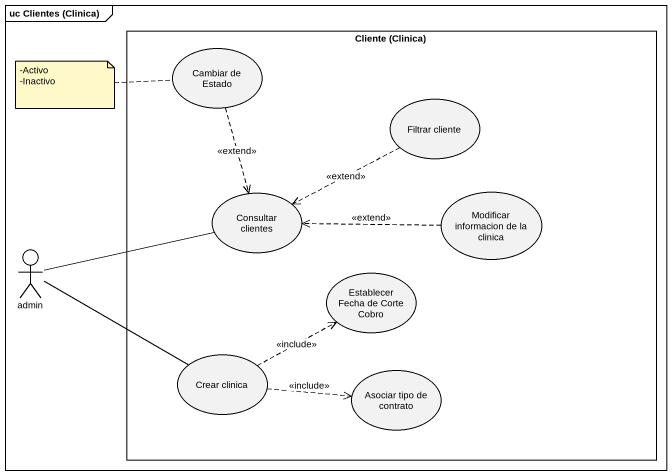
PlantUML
@startuml
mainframe uc Clientes (Clinica)
rectangle "Cliente (Clinica)" as Cliente_Clinica {
  usecase "Cambiar de Estado" as Cambiar_de_Estado
  usecase "Filtrar cliente" as Filtrar_cliente
  usecase "Consultar clientes" as Consultar_clientes
  usecase "Modificar informacion de la clinica" as Modificar_informacion_de_la
  usecase "Establecer Fecha de Corte Cobro" as Establecer_Fecha_de_Corte
  usecase "Crear clinica" as Crear_clinica
  usecase "Asociar tipo de contrato" as Asociar_tipo_de_contrato
}
actor admin
Cambiar_de_Estado ..> Consultar_clientes : <<extend>>
Filtrar_cliente .left.> Consultar_clientes : <<extend>>
Modificar_informacion_de_la .left.> Consultar_clientes : <<extend>>
admin -right- Consultar_clientes
admin -right- Crear_clinica
Crear_clinica .right.> Establecer_Fecha_de_Corte : <<include>>
Crear_clinica .right.> Asociar_tipo_de_contrato : <<include>>
note left of Cambiar_de_Estado
  -Activo
  -Inactivo
end note
@enduml
